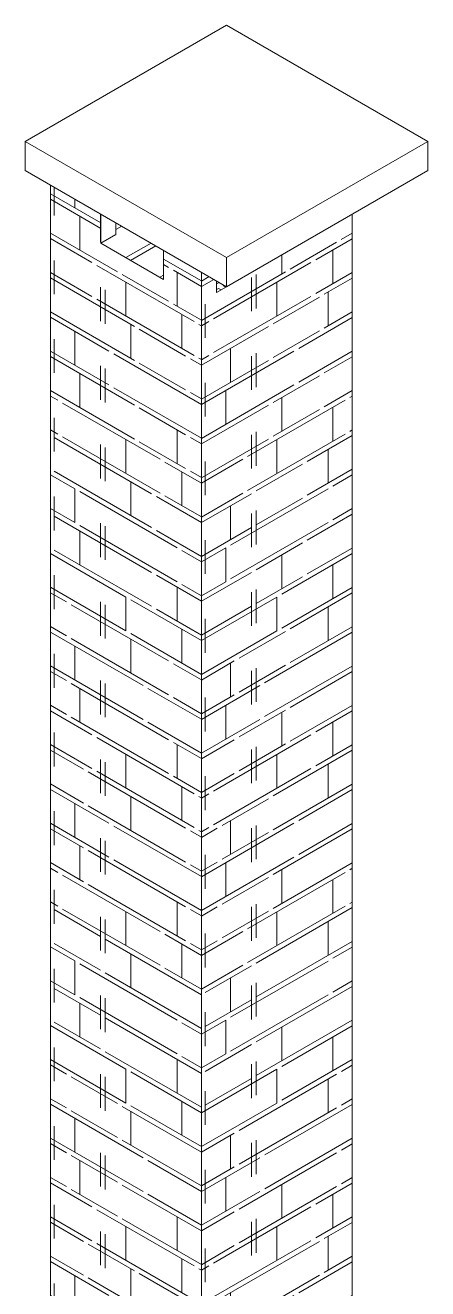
# Model space of a CAD drawing. Header units: millimetres. Extents: x 14944 to 21622, y -31 to 8273.
# Drawn here: x 16924 to 17490, y 6497 to 8273 of the extents above; entities that cross this region are included whole.
import ezdxf

# ---------------------------------------------------------------- set-up
doc = ezdxf.new("R2010")
doc.units = ezdxf.units.MM
doc.layers.add('A-GENM', color=13, linetype='Continuous', lineweight=9)

# ---------------------------------------------------------------- blocks, each defined once
blk = doc.blocks.new('CRT_MGN_COZ_Fogão a lenha completo - CRT_MGN_COZ_Fogão a lenha completo-5005769-VISTA 3D BANCADA CHURRASQUEIRA')
at = {"layer": 'A-GENM'}
h = blk.add_hatch(dxfattribs=at)
h.set_pattern_fill('FP_87', color=256, style=0, pattern_type=2)
h.set_pattern_definition([(150, (17065.5, 6758.18), (191.58, 110.61), [158.135, -7.777]), (150, (17065.5, 6805.7), (191.58, 110.61), [158.135, -7.777]), (90, (17065.5, 6758.18), (143.684, 82.956), [47.528, -173.69]), (90, (16928.56, 6837.24), (143.684, 82.956), [47.528, -173.691]), (150, (16957.74, 6875.7), (191.58, 110.61), [158.135, -7.777, 75.179, -7.777]), (150, (16957.74, 6923.23), (191.58, 110.61), [158.135, -7.777, 75.179, -7.777]), (90, (16957.74, 6875.7), (215.526, 124.434), [47.528, -173.69]), (90, (16820.8, 6954.76), (215.526, 124.434), [47.528, -173.69]), (90, (16814.06, 6958.65), (215.526, 124.434), [47.528, -173.69]), (90, (16748.95, 6996.24), (215.526, 124.434), [47.528, -173.69]), (150, (16993.67, 6910.26), (191.58, 110.61), [158.135, -7.777]), (150, (16993.67, 6957.79), (191.58, 110.61), [158.135, -7.777]), (90, (16993.67, 6910.26), (143.684, 82.956), [47.528, -173.691]), (90, (16856.72, 6989.33), (143.684, 82.956), [47.528, -173.691]), (150, (16957.74, 6986.3), (191.58, 110.61), [158.135, -7.777, 75.179, -7.777]), (150, (16957.74, 7033.83), (191.58, 110.61), [158.135, -7.777, 75.179, -7.777]), (90, (16957.74, 6986.3), (215.526, 124.434), [47.528, -173.69]), (90, (16820.8, 7065.37), (215.526, 124.434), [47.528, -173.69]), (90, (16814.06, 7069.26), (215.526, 124.434), [47.528, -173.69]), (90, (16748.95, 7106.85), (215.526, 124.434), [47.528, -173.69])])
h.paths.add_polyline_path([(17171.6, 5411.3), (17171.6, 7926.2), (17118.5, 7956.8), (17118.5, 7915.9), (17030.2, 7967), (17030.2, 8007.8), (16959.4, 8048.6), (16959.4, 5533.8), (17107.9, 5448.1)])
h = blk.add_hatch(dxfattribs=at)
h.set_pattern_fill('FP_89', color=256, style=0, pattern_type=2)
h.set_pattern_definition([(210, (17040.76, 8021.7), (-0.0003, 221.22), [158.135, -7.78]), (210, (17040.76, 8069.23), (-0.0003, 221.22), [158.135, -7.78]), (90, (17040.76, 8021.7), (143.68, 82.96), [47.53, -173.69]), (90, (16903.81, 7942.64), (143.68, 82.96), [47.53, -173.69]), (210, (16933, 8014.8), (-0.0003, 221.22), [158.135, -7.777, 75.18, -7.777]), (210, (16933, 8062.32), (-0.0003, 221.22), [158.135, -7.777, 75.18, -7.777]), (90, (16933, 8014.8), (215.53, 124.43), [47.53, -173.69]), (90, (16796.05, 7935.72), (215.53, 124.43), [47.53, -173.69]), (90, (16789.31, 7931.84), (215.53, 124.43), [47.53, -173.69]), (90, (16724.2, 7894.25), (215.53, 124.43), [47.53, -173.69]), (210, (16968.92, 8090.84), (-0.0003, 221.22), [158.135, -7.78]), (210, (16968.92, 8138.36), (-0.0003, 221.22), [158.135, -7.78]), (90, (16968.92, 8090.84), (143.68, 82.96), [47.53, -173.69]), (90, (16831.97, 8011.77), (143.68, 82.96), [47.53, -173.69]), (210, (16933, 8125.4), (-0.0003, 221.22), [158.135, -7.777, 75.18, -7.777]), (210, (16933, 8172.93), (-0.0003, 221.22), [158.135, -7.777, 75.18, -7.777]), (90, (16933, 8125.4), (215.53, 124.43), [47.53, -173.69]), (90, (16796.05, 8046.33), (215.53, 124.43), [47.53, -173.69]), (90, (16789.31, 8042.44), (215.53, 124.43), [47.53, -173.69]), (90, (16724.2, 8004.85), (215.53, 124.43), [47.53, -173.69])])
h.paths.add_polyline_path([(17030.2, 7967), (17051.4, 7979.2), (17051.4, 7995.6), (17030.2, 8007.8), (17030.2, 7979.2)])
h = blk.add_hatch(dxfattribs=at)
h.set_pattern_fill('FP_88', color=256, style=0, pattern_type=2)
h.set_pattern_definition([(30, (17178.3, 8003.91), (191.58, -110.6), [158.135, -7.78]), (30, (17219.47, 7980.15), (191.58, -110.61), [158.135, -7.78]), (330, (17178.31, 8003.91), (-143.68, -82.96), [47.53, -173.69]), (330, (17315.26, 8082.98), (-143.684, -82.956), [47.53, -173.69]), (30, (17333.97, 8038.48), (191.58, -110.61), [158.135, -7.777, 75.18, -7.777]), (30, (17375.13, 8014.72), (191.58, -110.61), [158.135, -7.777, 75.18, -7.777]), (330, (17333.97, 8038.48), (-215.53, -124.43), [47.53, -173.69]), (330, (17470.92, 8117.55), (-215.53, -124.43), [47.53, -173.69]), (330, (17477.65, 8121.44), (-215.53, -124.43), [47.53, -173.69]), (330, (17542.76, 8159.02), (-215.53, -124.43), [47.53, -173.69]), (30, (17345.94, 7990.09), (191.58, -110.61), [158.135, -7.78]), (30, (17387.1, 7966.32), (191.58, -110.61), [158.135, -7.78]), (330, (17345.94, 7990.09), (-143.684, -82.956), [47.53, -173.69]), (330, (17482.89, 8069.15), (-143.684, -82.956), [47.53, -173.69]), (30, (17429.76, 7983.17), (191.58, -110.61), [158.135, -7.777, 75.18, -7.777]), (30, (17470.92, 7959.41), (191.58, -110.61), [158.135, -7.777, 75.18, -7.777]), (330, (17429.76, 7983.17), (-215.53, -124.43), [47.53, -173.69]), (330, (17566.7, 8062.24), (-215.53, -124.43), [47.53, -173.69]), (330, (17573.44, 8066.13), (-215.53, -124.43), [47.53, -173.69]), (330, (17638.55, 8103.72), (-215.526, -124.434), [47.53, -173.69])])
h.paths.add_polyline_path([(17192.8, 7897.6), (17206.9, 7905.7), (17192.8, 7913.9), (17192.8, 7905.7)])
h.paths.add_polyline_path([(17118.5, 7915.9), (17118.5, 7956.8), (17051.4, 7995.6), (17051.4, 7979.2), (17030.2, 7967), (17065.5, 7946.6)])
h = blk.add_hatch(dxfattribs=at)
h.set_pattern_fill('FP_86', color=256, style=0, pattern_type=2)
h.set_pattern_definition([(210, (17277.64, 6758.18), (-191.58, 110.61), [158.135, -7.777]), (210, (17277.64, 6805.7), (-191.58, 110.61), [158.135, -7.777]), (90, (17277.64, 6758.18), (143.684, -82.956), [47.528, -173.69]), (90, (17140.69, 6679.11), (143.684, -82.956), [47.528, -173.69]), (210, (17169.88, 6751.26), (-191.58, 110.61), [158.135, -7.777, 75.179, -7.777]), (210, (17169.88, 6798.79), (-191.58, 110.61), [158.135, -7.777, 75.179, -7.777]), (90, (17169.88, 6751.26), (215.526, -124.434), [47.528, -173.69]), (90, (17032.93, 6672.2), (215.526, -124.434), [47.528, -173.69]), (90, (17026.2, 6668.3), (215.526, -124.434), [47.528, -173.69]), (90, (16961.08, 6630.72), (215.526, -124.434), [47.528, -173.69]), (210, (17205.8, 6827.3), (-191.58, 110.61), [158.135, -7.777]), (210, (17205.8, 6874.83), (-191.58, 110.61), [158.135, -7.777]), (90, (17205.8, 6827.3), (143.684, -82.956), [47.528, -173.691]), (90, (17068.85, 6748.24), (143.684, -82.956), [47.528, -173.691]), (210, (17169.88, 6861.87), (-191.58, 110.61), [158.135, -7.777, 75.179, -7.777]), (210, (17169.88, 6909.4), (-191.58, 110.61), [158.135, -7.777, 75.179, -7.777]), (90, (17169.88, 6861.87), (215.526, -124.434), [47.528, -173.69]), (90, (17032.93, 6782.8), (215.526, -124.434), [47.528, -173.69]), (90, (17026.2, 6778.92), (215.526, -124.434), [47.528, -173.69]), (90, (16961.08, 6741.33), (215.526, -124.434), [47.528, -173.69])])
h.paths.add_polyline_path([(17171.6, 5411.3), (17383.7, 5533.8), (17383.7, 8007.8), (17192.8, 7897.6), (17192.8, 7913.9), (17171.6, 7926.2), (17171.6, 5448.1)])
for p, q in [((17206.9, 8273.2), (16924.1, 8109.9)), ((17489.8, 8109.9), (17206.9, 8273.2)), ((16924.1, 8109.9), (17206.9, 7946.6)), ((16924.1, 8109.9), (16924.1, 8069)), ((17206.9, 7946.6), (17489.8, 8109.9)), ((17489.8, 8069), (17489.8, 8109.9)), ((17206.9, 7905.7), (16924.1, 8069)), ((17489.8, 8069), (17206.9, 7905.7)), ((16959.4, 5533.8), (16959.4, 8048.6)), ((17030.2, 7967), (17030.2, 8007.8)), ((17051.4, 7979.2), (17051.4, 7995.6)), ((17383.7, 8007.8), (17383.7, 5533.8)), ((17051.4, 7979.2), (17030.2, 7967)), ((17118.5, 7915.9), (17030.2, 7967)), ((17118.5, 7956.8), (17118.5, 7915.9)), ((17206.9, 7946.6), (17206.9, 7905.7)), ((17171.6, 7926.2), (17171.6, 5411.3)), ((17192.8, 7897.6), (17192.8, 7913.9)), ((17206.9, 7905.7), (17192.8, 7897.6))]:
    blk.add_line(p, q, dxfattribs=at)

msp = doc.modelspace()

# ---------------------------------------------------------------- block references
at = {"layer": 'A-GENM'}
msp.add_blockref('CRT_MGN_COZ_Fogão a lenha completo - CRT_MGN_COZ_Fogão a lenha completo-5005769-VISTA 3D BANCADA CHURRASQUEIRA', (0, 0), dxfattribs=at)

doc.saveas('drawing.dxf')
